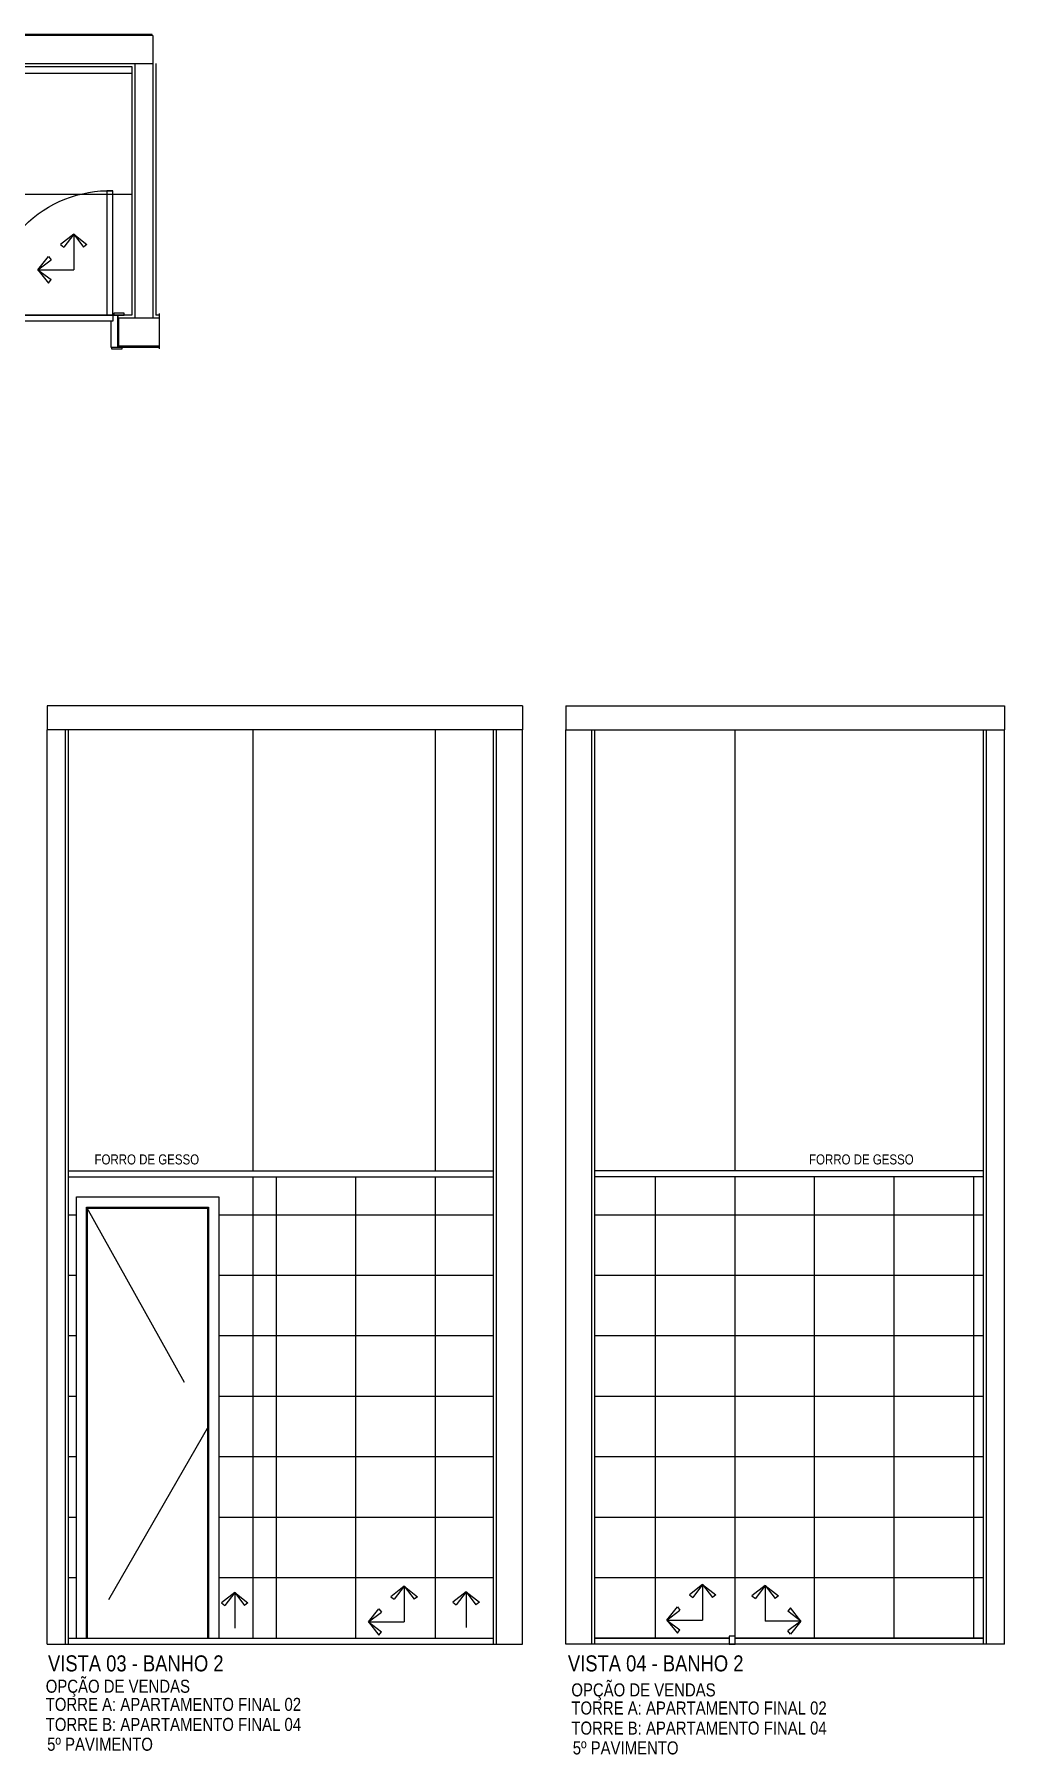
# Model space of a CAD drawing. Header units: metres. Extents: x 3 to 168, y -142 to 28.
# Drawn here: x 72.61 to 77.45, y -103.34 to -94.76 of the extents above; entities that cross this region are included whole.
import ezdxf

# ---------------------------------------------------------------- set-up
doc = ezdxf.new("R2010")
doc.units = ezdxf.units.M
doc.linetypes.add('DASHEDX2', pattern=[1.5, 1, -0.5])
for name, color, linetype in [('ARQ-ALV ACAB', 4, 'Continuous'), ('ARQ-ALV OSSO', 5, 'Continuous'), ('ARQ-AUX', 7, 'Continuous'), ('ARQ-AUX1', 1, 'Continuous'), ('ARQ-AUX2', 2, 'Continuous'), ('ARQ-CAX', 1, 'Continuous'), ('ARQ-CAX @ 1', 1, 'Continuous'), ('ARQ-CERÂMICA', 7, 'Continuous'), ('ARQ-PRJ', 7, 'DASHEDX2'), ('ARQ-TXT', 2, 'Continuous')]:
    doc.layers.add(name, color=color, linetype=linetype)
doc.styles.add('Adesa', font='ARIALN.TTF')
pattern_1 = [(90, (76.10513, -102.76197), (-0.396875, 2e-17), [])]

# ---------------------------------------------------------------- blocks, each defined once
blk = doc.blocks.new('*U237')
for points in [[(-0.665, 0.0197), (-0.615, 0.0197), (-0.615, 0.0097), (-0.665, 0.0097)], [(0.045, 0.0197), (-0.005, 0.0197), (-0.005, 0.0097), (0.045, 0.0097)], [(-0.675, -0.16), (-0.625, -0.16), (-0.625, -0.15), (-0.675, -0.15)], [(0, -0.15), (0, -0.77), (-0.03, -0.77), (-0.03, -0.15)], [(0.055, -0.16), (0.005, -0.16), (0.005, -0.15), (0.055, -0.15)]]:
    blk.add_lwpolyline(points, close=True)
for points in [[(-0.66, -0.15), (-0.62, -0.15), (-0.62, -0.12), (-0.61, -0.12), (-0.61, 0.0097), (-0.645, 0.0097), (-0.645, -0.15)], [(0.04, -0.15), (0, -0.15), (0, -0.12), (-0.01, -0.12), (-0.01, 0.0097), (0.025, 0.0097), (0.025, -0.15)]]:
    blk.add_lwpolyline(points)
at = {"layer": 'ARQ-PRJ'}
blk.add_arc((-0.0179, -0.1679), 0.6024, 178.29865, 271.70135, dxfattribs=at)
blk = doc.blocks.new('*U45')
for points in [[(0, 0), (0, 2.2), (-0.71, 2.2), (-0.71, 0)], [(-0.05, 0), (-0.05, 2.15), (-0.66, 2.15), (-0.66, 0)], [(-0.055, 0), (-0.055, 2.145), (-0.655, 2.145), (-0.655, 0)]]:
    blk.add_lwpolyline(points)
at = {"layer": 'ARQ-PRJ'}
blk.add_lwpolyline([(-0.05, 2.15), (-0.66, 1.0575), (-0.05, 0)], dxfattribs=at)
blk = doc.blocks.new('Seta para pag.piso')
for p, q in [((0, 0.1126), (-0.0418, 0.0796)), ((0, 0.1126), (-0.0312, 0.0715)), ((0, 0.1126), (0, 0)), ((0, 0.1126), (0.0418, 0.0795)), ((0, 0.1126), (0.0312, 0.0715)), ((-0.0418, 0.0796), (-0.0312, 0.0715)), ((0.0418, 0.0795), (0.0312, 0.0715)), ((-0.1126, 0), (-0.0795, 0.0418)), ((-0.1126, 0), (-0.0715, 0.0312)), ((-0.1126, 0), (0, 0)), ((-0.1126, 0), (-0.0796, -0.0418)), ((-0.1126, 0), (-0.0715, -0.0312)), ((-0.0795, 0.0418), (-0.0715, 0.0312)), ((-0.0796, -0.0418), (-0.0715, -0.0312))]:
    blk.add_line(p, q)
blk = doc.blocks.new('A$C6d6dbca2')
for p, q in [((0.0661, 0.1781), (0, 0.1259)), ((0.0661, 0.1781), (0.0168, 0.1131)), ((0.0661, 0.1781), (0.0661, 0)), ((0.0661, 0.1781), (0.1323, 0.1259)), ((0.0661, 0.1781), (0.1155, 0.1132)), ((0, 0.1259), (0.0168, 0.1131)), ((0.1323, 0.1259), (0.1155, 0.1132))]:
    blk.add_line(p, q)
blk = doc.blocks.new('AREAS MOLHADAS')
at = {"layer": 'ARQ-CERÂMICA'}
h = blk.add_hatch(dxfattribs=at)
h.set_pattern_fill('NET', color=256, scale=0.19)
h.set_pattern_definition([(0, (73.0958, -96.163), (0, 0.60325), []), (90, (73.0958, -96.163), (-0.60325, 4e-17), [])])
h.paths.add_polyline_path([(70.9757, -94.9233), (73.0958, -94.9233), (73.0958, -96.163), (70.9757, -96.163)])
h = blk.add_hatch(dxfattribs=at)
h.set_pattern_fill('LINE', color=256, scale=0.095)
h.set_pattern_definition([(0, (74.61006, -102.76197), (0, 0.301625), [])])
h.paths.add_polyline_path([(73.7001, -100.462), (72.7786, -100.462), (72.7786, -102.762), (72.8186, -102.762), (72.8186, -100.562), (73.5286, -100.562), (73.5286, -102.762), (73.7001, -102.762)])
h.paths.add_polyline_path([(74.6101, -100.462), (73.7001, -100.462), (73.7001, -102.762), (74.6101, -102.762)])
h.paths.add_polyline_path([(74.9001, -100.462), (74.7844, -100.462), (74.6101, -100.462), (74.6101, -102.762), (74.9001, -102.762)])
h = blk.add_hatch(dxfattribs=at)
h.set_pattern_fill('LINE', color=256, scale=0.125, angle=90)
h.set_pattern_definition([(90, (74.61006, -102.76197), (-0.396875, 2e-17), [])])
h.paths.add_polyline_path([(74.6101, -100.462), (73.7001, -100.462), (73.7001, -102.762), (74.6101, -102.762)])
h = blk.add_hatch(dxfattribs=at)
h.set_pattern_fill('LINE', color=256, scale=0.095)
h.set_pattern_definition([(0, (76.10513, -102.76197), (0, 0.301625), [])])
h.paths.add_polyline_path([(76.1051, -100.462), (75.4051, -100.462), (75.4051, -102.762), (76.0751, -102.762), (76.0751, -102.752), (76.1051, -102.752)])
h.paths.add_polyline_path([(77.3451, -100.462), (76.1051, -100.462), (76.1051, -102.762), (77.3451, -102.762)])
h = blk.add_hatch(dxfattribs=at)
h.set_pattern_fill('LINE', color=256, scale=0.125, angle=90)
h.set_pattern_definition(pattern_1)
h.paths.add_polyline_path([(76.1051, -100.462), (75.4051, -100.462), (75.4051, -102.762), (76.0751, -102.762), (76.0751, -102.752), (76.1051, -102.752)])
h = blk.add_hatch(dxfattribs=at)
h.set_pattern_fill('LINE', color=256, scale=0.125, angle=90)
h.set_pattern_definition(pattern_1)
h.paths.add_polyline_path([(77.3451, -100.462), (76.1051, -100.462), (76.1051, -102.762), (77.3451, -102.762)])
at = {"layer": 'ARQ-ALV ACAB'}
for p, q in [((72.7786, -102.792, 0), (72.7786, -98.232, 0)), ((74.9001, -102.792), (74.9001, -98.232)), ((75.4051, -102.792, 0), (75.4051, -98.232, 0)), ((77.3451, -102.792, 0), (77.3451, -98.232, 0)), ((72.7786, -102.762, 0), (74.9001, -102.762, 0)), ((76.0751, -102.762, 0), (75.4051, -102.762, 0)), ((77.3451, -102.762, 0), (76.1051, -102.762, 0))]:
    blk.add_line(p, q, dxfattribs=at)
for points in [[(73.1968, -94.7633), (70.8172, -94.7633)], [(70.976, -96.163), (70.9757, -94.9233), (73.0958, -94.9232)], [(73.0958, -94.9233), (73.0958, -96.163)], [(73.2158, -94.9083), (73.2158, -96.1631)], [(73.0958, -96.163), (73.0262, -96.163), (73.0262, -96.3226), (73.2311, -96.3226)], [(73.2311, -96.1631), (73.2158, -96.1631)]]:
    blk.add_lwpolyline(points, dxfattribs=at)
at = {"layer": 'ARQ-ALV ACAB', "elevation": 0}
blk.add_lwpolyline([(76.1051, -102.752), (76.0751, -102.752), (76.0751, -102.792), (76.1051, -102.792)], close=True, dxfattribs=at)
at = {"layer": 'ARQ-ALV OSSO'}
for p, q in [((72.6736, -102.792, 0), (72.6736, -98.232, 0)), ((72.7636, -102.792, 0), (72.7636, -98.232, 0)), ((74.9151, -102.792), (74.9151, -98.232)), ((75.045, -102.792), (75.045, -98.232)), ((75.2602, -102.792, 0), (75.2602, -98.232, 0)), ((75.3901, -102.792, 0), (75.3901, -98.232, 0)), ((77.3601, -102.792, 0), (77.3601, -98.232, 0)), ((77.4501, -102.792, 0), (77.4501, -98.232, 0)), ((72.6736, -102.792, 0), (75.045, -102.792)), ((77.4501, -102.792, 0), (75.2602, -102.792, 0))]:
    blk.add_line(p, q, dxfattribs=at)
at = {"layer": 'ARQ-ALV OSSO', "elevation": 0}
for points in [[(73.2007, -94.7683), (70.821, -94.7683)], [(73.2311, -96.1781), (73.0312, -96.178)]]:
    blk.add_lwpolyline(points, dxfattribs=at)
at = {"layer": 'ARQ-ALV OSSO'}
for points in [[(73.2007, -94.7683), (73.2008, -96.1779)], [(70.961, -96.178), (70.9607, -94.9083), (73.2007, -94.9083)], [(73.1108, -94.9083), (73.1108, -96.178)], [(73.2311, -96.3176), (73.0312, -96.3176), (73.0312, -96.178)]]:
    blk.add_lwpolyline(points, dxfattribs=at)
at = {"layer": 'ARQ-AUX'}
blk.add_lwpolyline([(73.2311, -96.1558), (73.2311, -96.3319)], dxfattribs=at)
at = {"layer": 'ARQ-AUX1'}
for p, q in [((72.7786, -100.432, 0), (74.9001, -100.432)), ((72.7786, -100.462, 0), (74.9001, -100.462)), ((77.3451, -100.432, 0), (75.4051, -100.432, 0)), ((77.3451, -100.462, 0), (75.4051, -100.462, 0))]:
    blk.add_line(p, q, dxfattribs=at)
at = {"layer": 'ARQ-AUX1', "elevation": 0}
blk.add_lwpolyline([(72.3812, -96.163), (73.0012, -96.163), (73.0012, -96.193), (72.3812, -96.193)], close=True, dxfattribs=at)
at = {"layer": 'ARQ-AUX1'}
blk.add_lwpolyline([(74.7844, -100.462), (74.9001, -100.462)], dxfattribs=at)
at = {"layer": 'ARQ-AUX2'}
for p, q in [((75.045, -98.112), (72.6736, -98.112, 0)), ((75.2602, -98.112, 0), (77.4501, -98.112, 0)), ((75.045, -98.232), (72.6736, -98.232, 0)), ((73.7001, -100.432), (73.7001, -98.232)), ((74.6101, -100.432), (74.6101, -98.232)), ((75.2602, -98.232, 0), (77.4501, -98.232, 0)), ((76.1051, -100.432, 0), (76.1051, -98.232, 0)), ((73.7001, -102.762), (73.7001, -100.462)), ((74.6101, -102.762), (74.6101, -100.462)), ((76.1051, -102.762, 0), (76.1051, -100.462, 0))]:
    blk.add_line(p, q, dxfattribs=at)
at = {"layer": 'ARQ-AUX2', "elevation": 0}
for points in [[(72.6736, -98.112), (72.6736, -98.232)], [(75.2602, -98.112), (75.2602, -98.232)], [(77.4501, -98.112), (77.4501, -98.232)]]:
    blk.add_lwpolyline(points, dxfattribs=at)
at = {"layer": 'ARQ-AUX2'}
blk.add_lwpolyline([(75.045, -98.112), (75.045, -98.232)], dxfattribs=at)
at = {"layer": 'ARQ-CERÂMICA'}
blk.add_lwpolyline([(70.9757, -94.9233), (73.0958, -94.9233), (73.0958, -96.163), (70.9757, -96.163)], close=True, dxfattribs=at)
at = {"layer": 'ARQ-CAX', "xscale": -1}
blk.add_blockref('*U45', (72.8186, -102.762, 0), dxfattribs=at)
at = {"layer": 'ARQ-CAX @ 1', "xscale": -1, "rotation": 180}
blk.add_blockref('*U237', (73.0012, -96.313, 0), dxfattribs=at)
at = {"layer": 'ARQ-CERÂMICA', "yscale": 1.58230973583663, "zscale": 1.58230973583663}
for p, xscale, rotation in [((72.8052, -95.9372), -1.58230973583663, 90), ((74.4543, -102.6818), -1.58230973583663, 90), ((75.9432, -102.6723), -1.58230973583663, 90), ((76.2558, -102.6773), 1.58230973583663, 270)]:
    blk.add_blockref('Seta para pag.piso', p, dxfattribs=dict(at, xscale=xscale, rotation=rotation))
at = {"layer": 'ARQ-CERÂMICA'}
for p in [(73.5426, -102.713), (74.6969, -102.7095)]:
    blk.add_blockref('A$C6d6dbca2', p, dxfattribs=at)
at = {"layer": 'ARQ-TXT', "style": 'Adesa'}
for s, height, p in [('FORRO DE GESSO', 0.05, (72.9091, -100.3997, 108.9697)), ('FORRO DE GESSO', 0.05, (76.4744, -100.3997, 108.9697)), ('OPÇÃO DE VENDAS', 0.065, (72.6656, -103.0348, 217.9394)), ('OPÇÃO DE VENDAS', 0.065, (75.2883, -103.053, 217.9394)), ('TORRE A: APARTAMENTO FINAL 02', 0.065, (72.6656, -103.1252, 217.9394)), ('TORRE A: APARTAMENTO FINAL 02', 0.065, (75.2883, -103.1434, 217.9394)), ('TORRE B: APARTAMENTO FINAL 04 ', 0.065, (72.6656, -103.2253, 217.9394)), ('TORRE B: APARTAMENTO FINAL 04 ', 0.065, (75.2883, -103.2436, 217.9394)), ('5º PAVIMENTO', 0.065, (72.6728, -103.3241, 326.909)), ('5º PAVIMENTO', 0.065, (75.2954, -103.3424, 326.909))]:
    blk.add_text(s, height=height, dxfattribs=at).set_placement(p)
at = {"layer": 'ARQ-TXT', "ltscale": 0.5, "style": 'Adesa'}
for s, p in [('VISTA 03 - BANHO 2', (72.677, -102.9283, 0)), ('VISTA 04 - BANHO 2 ', (75.2712, -102.9283, 0))]:
    blk.add_text(s, height=0.08, dxfattribs=at).set_placement(p)

msp = doc.modelspace()

# ---------------------------------------------------------------- block references
msp.add_blockref('AREAS MOLHADAS', (0, 0))

doc.saveas('drawing.dxf')
